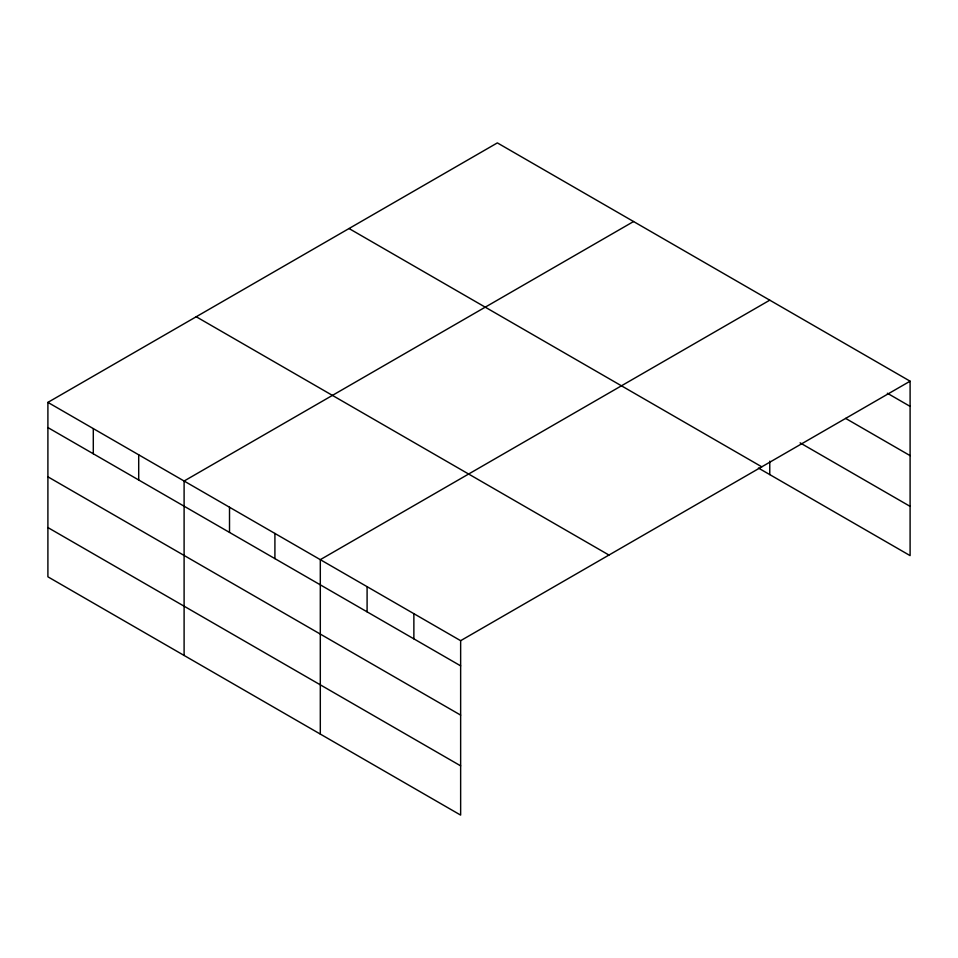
<?xml version="1.0" encoding="UTF-8"?>
<svg xmlns="http://www.w3.org/2000/svg" width="958" height="958" viewBox="0 0 958 958"><rect width="100%" height="100%" fill="white"/><g stroke="black" fill="none" stroke-linecap="round" stroke-linejoin="round"><path stroke-width="1.44" d="M47.9 402.384L460.642 640.686L460.642 815.102L47.9 576.812L47.9 402.384L497.358 142.898L910.1 381.188L910.1 555.616L758.413 468.043M633.561 221.537L184.104 481.024L184.104 655.44M769.765 300.177L320.307 559.664L320.307 734.079M460.642 640.686L910.1 381.188M887.347 393.235L910.1 406.372M845.627 418.395L910.1 455.625M800.11 442.859L910.1 506.363M349.035 228.531L761.778 466.821M196.222 316.751L608.965 555.053M47.9 427.567L460.642 665.858M47.9 476.809L460.642 715.111M47.9 527.559L460.642 765.849M769.765 461.157L769.765 474.593M413.868 613.671L413.868 638.854M367.094 586.667L367.094 611.851M274.91 533.45L274.91 558.622M229.513 507.237L229.513 532.409M138.706 454.81L138.706 479.994M93.297 428.597L93.297 453.781"/></g></svg>
